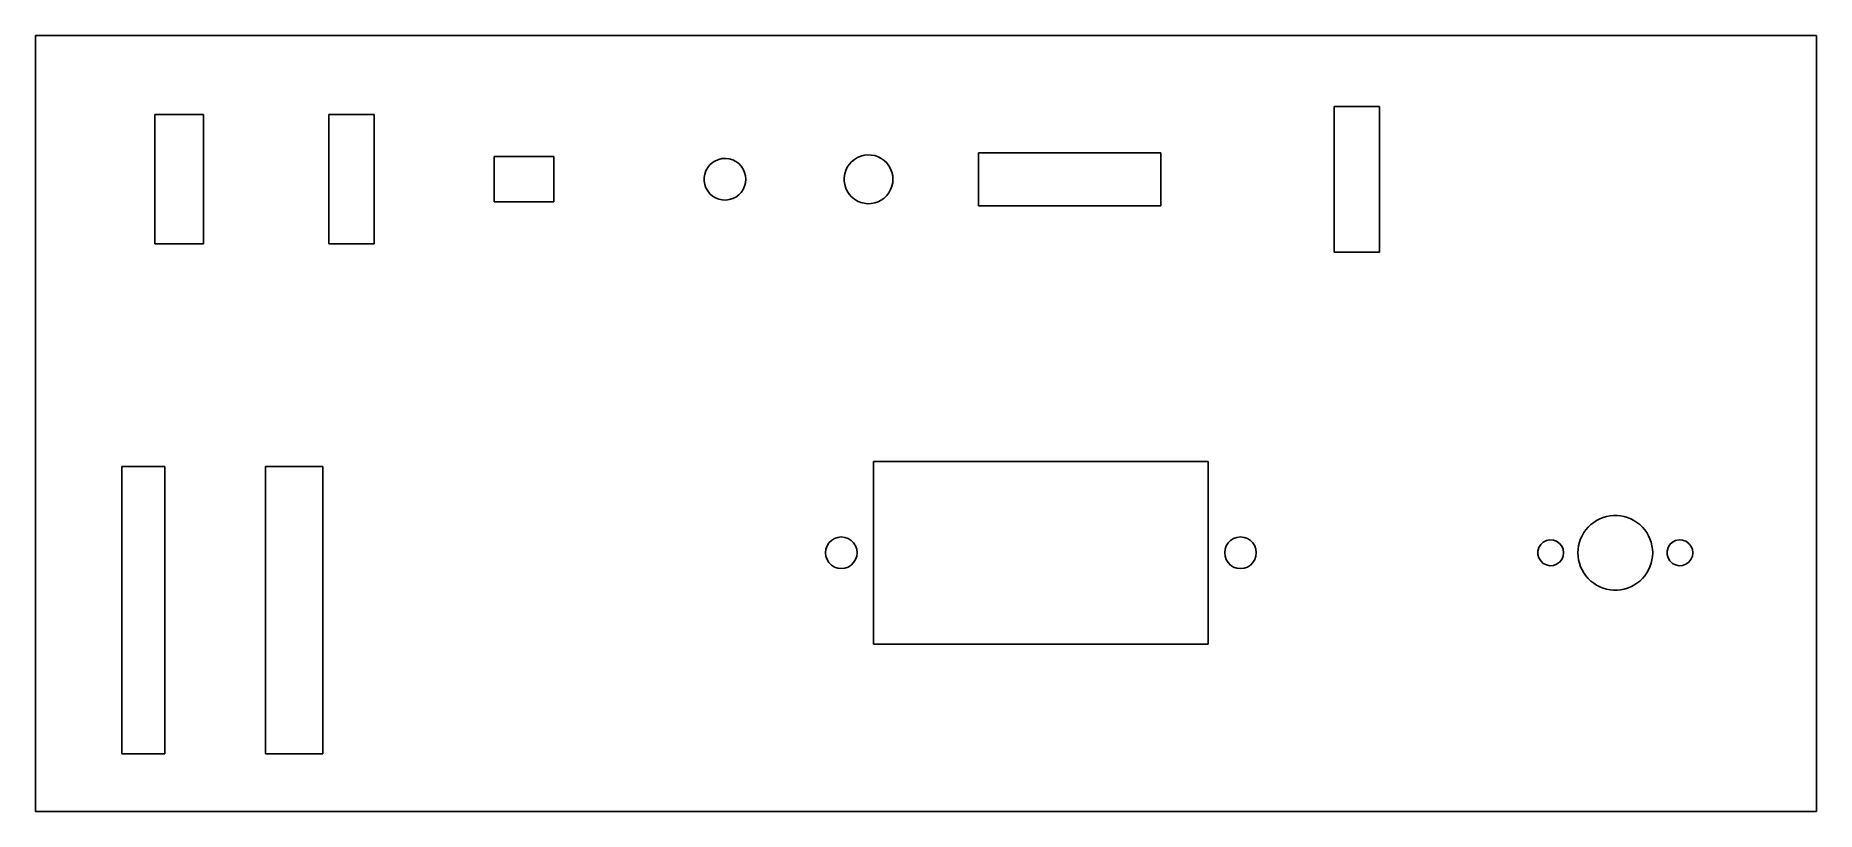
# Model space of a CAD drawing. Header units: metres. Extents: x 0 to 124, y 0 to 54.
import ezdxf

# ---------------------------------------------------------------- set-up
doc = ezdxf.new("R2010")
doc.units = ezdxf.units.M

msp = doc.modelspace()

# ---------------------------------------------------------------- linework, layer by layer
for p, q in [((124, 54), (0, 54)), ((0, 54), (0, 0)), ((124, 0), (124, 54)), ((8.3, 39.5), (8.3, 48.5)), ((8.3, 48.5), (11.7, 48.5)), ((11.7, 48.5), (11.7, 39.5)), ((20.425, 39.5), (20.425, 48.5)), ((20.425, 48.5), (23.575, 48.5)), ((23.575, 48.5), (23.575, 39.5)), ((90.425, 38.925), (90.425, 49.075)), ((90.425, 49.075), (93.575, 49.075)), ((93.575, 49.075), (93.575, 38.925)), ((31.925, 42.425), (31.925, 45.575)), ((31.925, 45.575), (36.075, 45.575)), ((36.075, 45.575), (36.075, 42.425)), ((46.6787, 44.5972), (46.7987, 44.812)), ((46.7987, 44.812), (46.9532, 45.0033)), ((46.9532, 45.0033), (47.1378, 45.1658)), ((47.1378, 45.1658), (47.3472, 45.2947)), ((47.3472, 45.2947), (47.5754, 45.3864)), ((47.5754, 45.3864), (47.8158, 45.4382)), ((47.8158, 45.4382), (48.0615, 45.4487)), ((48.0615, 45.4487), (48.3055, 45.4174)), ((48.3055, 45.4174), (48.5406, 45.3454)), ((48.5406, 45.3454), (48.7602, 45.2347)), ((48.7602, 45.2347), (48.958, 45.0885)), ((48.958, 45.0885), (49.1281, 44.9109)), ((49.1281, 44.9109), (49.2659, 44.7072)), ((49.2659, 44.7072), (49.3672, 44.483)), ((56.4122, 44.6073), (56.5175, 44.832)), ((56.5175, 44.832), (56.6544, 45.039)), ((56.6544, 45.039), (56.8201, 45.2238)), ((56.8201, 45.2238), (57.0108, 45.3826)), ((57.0108, 45.3826), (57.2227, 45.5119)), ((57.2227, 45.5119), (57.4511, 45.6089)), ((57.4511, 45.6089), (57.6912, 45.6717)), ((57.6912, 45.6717), (57.9379, 45.6989)), ((57.9379, 45.6989), (58.1859, 45.6898)), ((58.1859, 45.6898), (58.43, 45.6447)), ((58.43, 45.6447), (58.6649, 45.5646)), ((58.6649, 45.5646), (58.8856, 45.4511)), ((58.8856, 45.4511), (59.0874, 45.3067)), ((59.0874, 45.3067), (59.2661, 45.1344)), ((59.2661, 45.1344), (59.4178, 44.938)), ((59.4178, 44.938), (59.5393, 44.7216)), ((59.5393, 44.7216), (59.6279, 44.4898)), ((65.65, 42.15), (65.65, 45.85)), ((65.65, 45.85), (78.35, 45.85)), ((78.35, 45.85), (78.35, 42.15)), ((46.5552, 44.123), (46.5968, 44.3654)), ((46.5552, 43.877), (46.5552, 44.123)), ((46.5968, 43.6346), (46.5552, 43.877)), ((46.5968, 44.3654), (46.6787, 44.5972)), ((46.6787, 43.4027), (46.5968, 43.6346)), ((46.7987, 43.188), (46.6787, 43.4027)), ((49.3672, 43.5169), (49.2659, 43.2928)), ((49.3672, 44.483), (49.4291, 44.245)), ((49.4291, 43.7549), (49.3672, 43.5169)), ((49.4291, 44.245), (49.45, 44)), ((49.45, 44), (49.4291, 43.7549)), ((56.3045, 44.1241), (56.3407, 44.3696)), ((56.3045, 43.8759), (56.3045, 44.1241)), ((56.3407, 43.6304), (56.3045, 43.8759)), ((56.3407, 44.3696), (56.4122, 44.6073)), ((56.4122, 43.3927), (56.3407, 43.6304)), ((59.6279, 43.5102), (59.5393, 43.2784)), ((59.6279, 44.4898), (59.6819, 44.2475)), ((59.6819, 43.7525), (59.6279, 43.5102)), ((59.6819, 44.2475), (59.7, 44)), ((59.7, 44), (59.6819, 43.7525)), ((36.075, 42.425), (31.925, 42.425)), ((46.9532, 42.9967), (46.7987, 43.188)), ((47.1378, 42.8342), (46.9532, 42.9967)), ((47.3472, 42.7052), (47.1378, 42.8342)), ((47.5754, 42.6136), (47.3472, 42.7052)), ((47.8158, 42.5617), (47.5754, 42.6136)), ((48.0615, 42.5513), (47.8158, 42.5617)), ((48.3055, 42.5825), (48.0615, 42.5513)), ((48.5406, 42.6546), (48.3055, 42.5825)), ((48.7602, 42.7653), (48.5406, 42.6546)), ((48.958, 42.9115), (48.7602, 42.7653)), ((49.1281, 43.0891), (48.958, 42.9115)), ((49.2659, 43.2928), (49.1281, 43.0891)), ((56.5175, 43.168), (56.4122, 43.3927)), ((56.6544, 42.961), (56.5175, 43.168)), ((56.8201, 42.7762), (56.6544, 42.961)), ((57.0108, 42.6174), (56.8201, 42.7762)), ((57.2227, 42.4881), (57.0108, 42.6174)), ((57.4511, 42.3911), (57.2227, 42.4881)), ((57.6912, 42.3283), (57.4511, 42.3911)), ((57.9379, 42.3011), (57.6912, 42.3283)), ((58.1859, 42.3102), (57.9379, 42.3011)), ((58.43, 42.3553), (58.1859, 42.3102)), ((58.6649, 42.4354), (58.43, 42.3553)), ((58.8856, 42.5489), (58.6649, 42.4354)), ((59.0874, 42.6933), (58.8856, 42.5489)), ((59.2661, 42.8656), (59.0874, 42.6933)), ((59.4178, 43.062), (59.2661, 42.8656)), ((59.5393, 43.2784), (59.4178, 43.062)), ((78.35, 42.15), (65.65, 42.15)), ((11.7, 39.5), (8.3, 39.5)), ((23.575, 39.5), (20.425, 39.5)), ((93.575, 38.925), (90.425, 38.925)), ((6, 4), (6, 24)), ((6, 24), (9, 24)), ((9, 24), (9, 4)), ((16, 4), (16, 24)), ((16, 24), (20, 24)), ((20, 24), (20, 4)), ((58.35, 11.65), (58.35, 24.35)), ((58.35, 24.35), (81.65, 24.35)), ((81.65, 24.35), (81.65, 11.65)), ((108.118, 19.7942), (108.297, 19.9649)), ((108.297, 19.9649), (108.492, 20.1179)), ((108.492, 20.1179), (108.7, 20.2517)), ((108.7, 20.2517), (108.92, 20.365)), ((108.92, 20.365), (109.15, 20.457)), ((109.15, 20.457), (109.387, 20.5267)), ((109.387, 20.5267), (109.63, 20.5735)), ((109.63, 20.5735), (109.876, 20.597)), ((109.876, 20.597), (110.124, 20.597)), ((110.124, 20.597), (110.37, 20.5735)), ((110.37, 20.5735), (110.613, 20.5267)), ((110.613, 20.5267), (110.85, 20.457)), ((110.85, 20.457), (111.08, 20.365)), ((111.08, 20.365), (111.3, 20.2517)), ((111.3, 20.2517), (111.508, 20.1179)), ((111.508, 20.1179), (111.703, 19.9649)), ((111.703, 19.9649), (111.882, 19.7942)), ((55.1089, 18.4773), (55.24, 18.6858)), ((55.24, 18.6858), (55.4142, 18.86)), ((55.4142, 18.86), (55.6227, 18.9911)), ((55.6227, 18.9911), (55.8552, 19.0724)), ((55.8552, 19.0724), (56.1, 19.1)), ((56.1, 19.1), (56.3448, 19.0724)), ((56.3448, 19.0724), (56.5773, 18.9911)), ((56.5773, 18.9911), (56.7858, 18.86)), ((56.7858, 18.86), (56.96, 18.6858)), ((56.96, 18.6858), (57.0911, 18.4773)), ((82.9089, 18.4773), (83.04, 18.6858)), ((83.04, 18.6858), (83.2142, 18.86)), ((83.2142, 18.86), (83.4227, 18.9911)), ((83.4227, 18.9911), (83.6552, 19.0724)), ((83.6552, 19.0724), (83.9, 19.1)), ((83.9, 19.1), (84.1448, 19.0724)), ((84.1448, 19.0724), (84.3773, 18.9911)), ((84.3773, 18.9911), (84.5858, 18.86)), ((84.5858, 18.86), (84.76, 18.6858)), ((84.76, 18.6858), (84.8911, 18.4773)), ((104.802, 18.568), (104.981, 18.7353)), ((104.981, 18.7353), (105.199, 18.848)), ((105.199, 18.848), (105.439, 18.8979)), ((105.439, 18.8979), (105.683, 18.8812)), ((105.683, 18.8812), (105.914, 18.7991)), ((105.914, 18.7991), (106.114, 18.6577)), ((106.114, 18.6577), (106.269, 18.4676)), ((107.447, 18.4921), (107.505, 18.7325)), ((107.505, 18.7325), (107.586, 18.9663)), ((107.586, 18.9663), (107.689, 19.1914)), ((107.689, 19.1914), (107.813, 19.4057)), ((107.813, 19.4057), (107.956, 19.6072)), ((107.956, 19.6072), (108.118, 19.7942)), ((111.882, 19.7942), (112.044, 19.6072)), ((112.044, 19.6072), (112.187, 19.4057)), ((112.187, 19.4057), (112.311, 19.1914)), ((112.311, 19.1914), (112.414, 18.9663)), ((112.414, 18.9663), (112.495, 18.7325)), ((112.495, 18.7325), (112.553, 18.4921)), ((113.802, 18.568), (113.981, 18.7353)), ((113.981, 18.7353), (114.199, 18.848)), ((114.199, 18.848), (114.439, 18.8979)), ((114.439, 18.8979), (114.683, 18.8812)), ((114.683, 18.8812), (114.914, 18.7991)), ((114.914, 18.7991), (115.114, 18.6577)), ((115.114, 18.6577), (115.269, 18.4676)), ((55, 18), (55.0276, 18.2448)), ((55.0276, 17.7552), (55, 18)), ((55.0276, 18.2448), (55.1089, 18.4773)), ((55.1089, 17.5227), (55.0276, 17.7552)), ((55.24, 17.3141), (55.1089, 17.5227)), ((57.0911, 17.5227), (56.96, 17.3141)), ((57.0911, 18.4773), (57.1724, 18.2448)), ((57.1724, 17.7552), (57.0911, 17.5227)), ((57.1724, 18.2448), (57.2, 18)), ((57.2, 18), (57.1724, 17.7552)), ((82.8, 18), (82.8276, 18.2448)), ((82.8276, 17.7552), (82.8, 18)), ((82.8276, 18.2448), (82.9089, 18.4773)), ((82.9089, 17.5227), (82.8276, 17.7552)), ((83.04, 17.3141), (82.9089, 17.5227)), ((84.8911, 17.5227), (84.76, 17.3141)), ((84.8911, 18.4773), (84.9724, 18.2448)), ((84.9724, 17.7552), (84.8911, 17.5227)), ((84.9724, 18.2448), (85, 18)), ((85, 18), (84.9724, 17.7552)), ((104.608, 18.1225), (104.674, 18.3586)), ((104.608, 17.8774), (104.608, 18.1225)), ((104.674, 17.6414), (104.608, 17.8774)), ((104.674, 18.3586), (104.802, 18.568)), ((104.802, 17.432), (104.674, 17.6414)), ((104.981, 17.2647), (104.802, 17.432)), ((106.269, 17.5324), (106.114, 17.3422)), ((106.269, 18.4676), (106.367, 18.2428)), ((106.367, 17.7572), (106.269, 17.5324)), ((106.367, 18.2428), (106.4, 18)), ((106.4, 18), (106.367, 17.7572)), ((107.4, 18), (107.412, 18.2471)), ((107.412, 17.7529), (107.4, 18)), ((107.412, 18.2471), (107.447, 18.4921)), ((107.447, 17.5079), (107.412, 17.7529)), ((107.505, 17.2675), (107.447, 17.5079)), ((112.553, 17.5079), (112.495, 17.2675)), ((112.553, 18.4921), (112.588, 18.2471)), ((112.588, 17.7529), (112.553, 17.5079)), ((112.588, 18.2471), (112.6, 18)), ((112.6, 18), (112.588, 17.7529)), ((113.608, 18.1225), (113.674, 18.3586)), ((113.608, 17.8774), (113.608, 18.1225)), ((113.674, 17.6414), (113.608, 17.8774)), ((113.674, 18.3586), (113.802, 18.568)), ((113.802, 17.432), (113.674, 17.6414)), ((113.981, 17.2647), (113.802, 17.432)), ((115.269, 17.5324), (115.114, 17.3422)), ((115.269, 18.4676), (115.367, 18.2428)), ((115.367, 17.7572), (115.269, 17.5324)), ((115.367, 18.2428), (115.4, 18)), ((115.4, 18), (115.367, 17.7572)), ((55.4142, 17.14), (55.24, 17.3141)), ((55.6227, 17.0089), (55.4142, 17.14)), ((55.8552, 16.9276), (55.6227, 17.0089)), ((56.1, 16.9), (55.8552, 16.9276)), ((56.3448, 16.9276), (56.1, 16.9)), ((56.5773, 17.0089), (56.3448, 16.9276)), ((56.7858, 17.14), (56.5773, 17.0089)), ((56.96, 17.3141), (56.7858, 17.14)), ((83.2142, 17.14), (83.04, 17.3141)), ((83.4227, 17.0089), (83.2142, 17.14)), ((83.6552, 16.9276), (83.4227, 17.0089)), ((83.9, 16.9), (83.6552, 16.9276)), ((84.1448, 16.9276), (83.9, 16.9)), ((84.3773, 17.0089), (84.1448, 16.9276)), ((84.5858, 17.14), (84.3773, 17.0089)), ((84.76, 17.3141), (84.5858, 17.14)), ((105.199, 17.152), (104.981, 17.2647)), ((105.439, 17.1021), (105.199, 17.152)), ((105.683, 17.1188), (105.439, 17.1021)), ((105.914, 17.2009), (105.683, 17.1188)), ((106.114, 17.3422), (105.914, 17.2009)), ((107.586, 17.0337), (107.505, 17.2675)), ((107.689, 16.8086), (107.586, 17.0337)), ((107.813, 16.5943), (107.689, 16.8086)), ((107.956, 16.3928), (107.813, 16.5943)), ((108.118, 16.2058), (107.956, 16.3928)), ((108.297, 16.035), (108.118, 16.2058)), ((111.882, 16.2058), (111.703, 16.035)), ((112.044, 16.3928), (111.882, 16.2058)), ((112.187, 16.5943), (112.044, 16.3928)), ((112.311, 16.8086), (112.187, 16.5943)), ((112.414, 17.0337), (112.311, 16.8086)), ((112.495, 17.2675), (112.414, 17.0337)), ((114.199, 17.152), (113.981, 17.2647)), ((114.439, 17.1021), (114.199, 17.152)), ((114.683, 17.1188), (114.439, 17.1021)), ((114.914, 17.2009), (114.683, 17.1188)), ((115.114, 17.3422), (114.914, 17.2009)), ((108.492, 15.8821), (108.297, 16.035)), ((108.7, 15.7483), (108.492, 15.8821)), ((108.92, 15.6349), (108.7, 15.7483)), ((109.15, 15.543), (108.92, 15.6349)), ((109.387, 15.4733), (109.15, 15.543)), ((109.63, 15.4265), (109.387, 15.4733)), ((109.876, 15.4029), (109.63, 15.4265)), ((110.124, 15.4029), (109.876, 15.4029)), ((110.37, 15.4265), (110.124, 15.4029)), ((110.613, 15.4733), (110.37, 15.4265)), ((110.85, 15.543), (110.613, 15.4733)), ((111.08, 15.6349), (110.85, 15.543)), ((111.3, 15.7483), (111.08, 15.6349)), ((111.508, 15.8821), (111.3, 15.7483)), ((111.703, 16.035), (111.508, 15.8821)), ((81.65, 11.65), (58.35, 11.65)), ((9, 4), (6, 4)), ((20, 4), (16, 4)), ((0, 0), (124, 0))]:
    msp.add_line(p, q)

doc.saveas('drawing.dxf')
